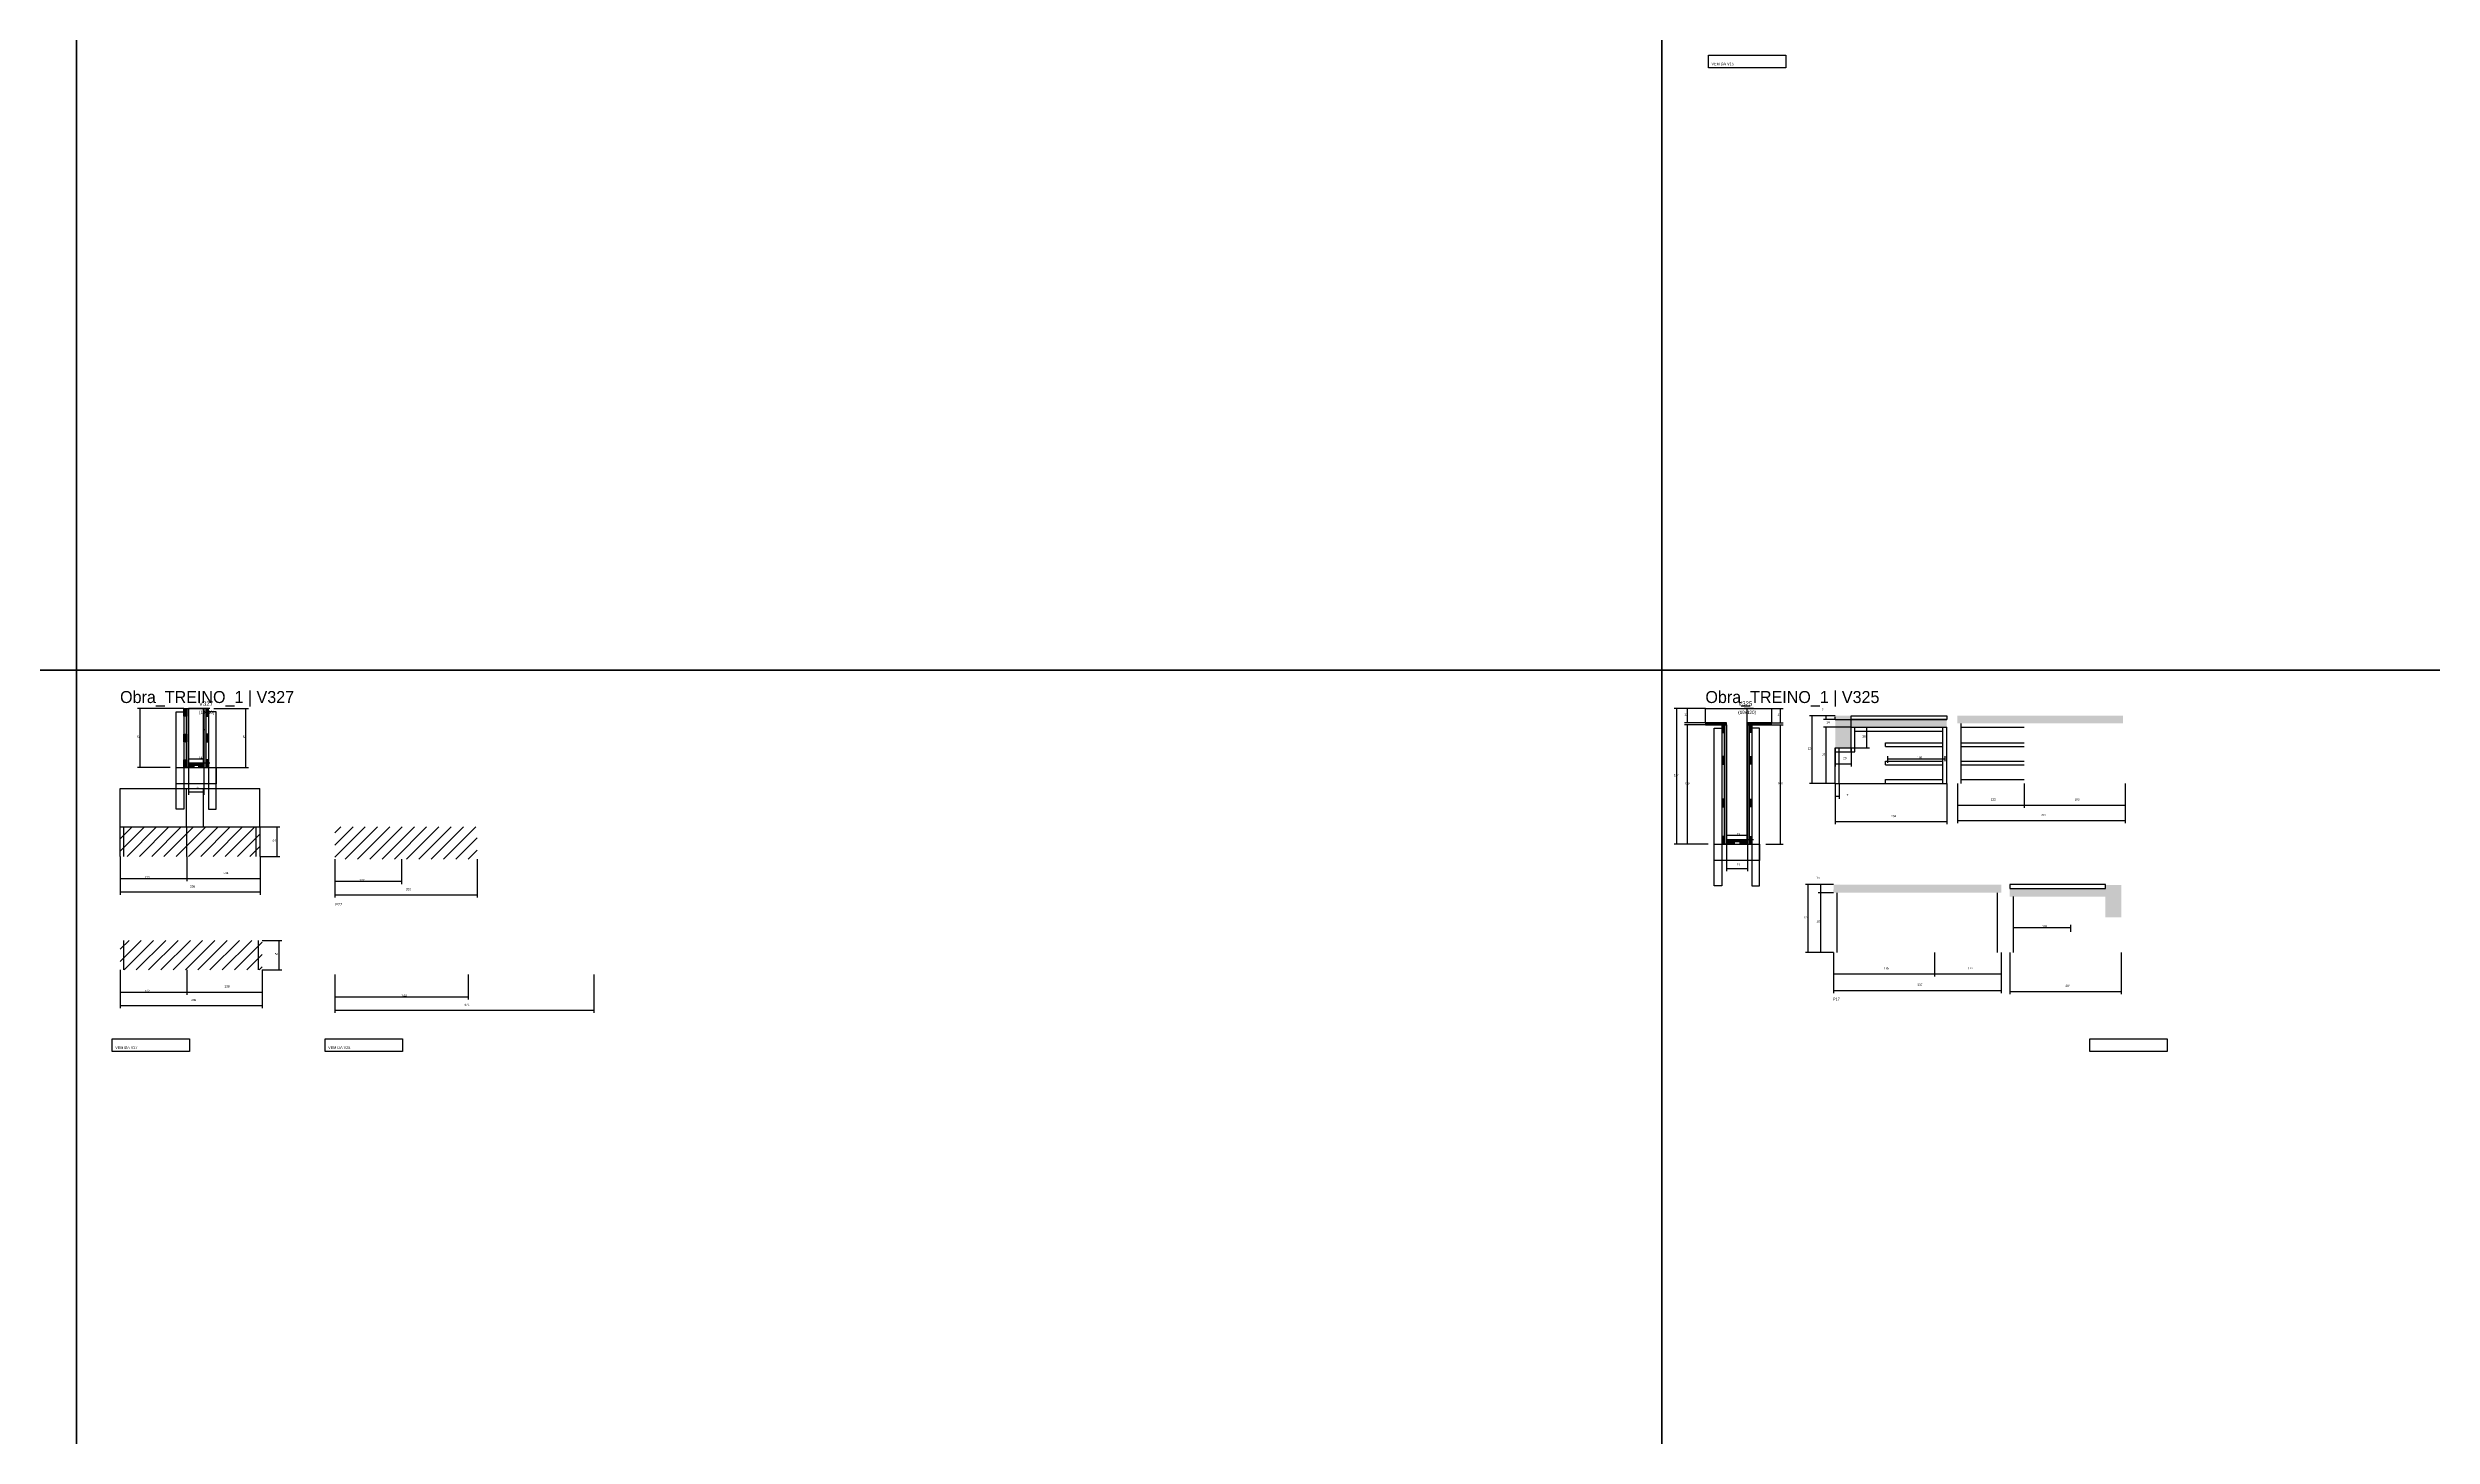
# Model space of a CAD drawing. Header units: metres. Extents: x -41 to 34840, y -36000 to 1848.
# Drawn here: x 8648 to 13010, y -3202 to -661 of the extents above; entities that cross this region are included whole.
import ezdxf

# ---------------------------------------------------------------- set-up
doc = ezdxf.new("R2010")
doc.units = ezdxf.units.M
for name, color, linetype in [('CELL_BORDER', 8, 'Continuous'), ('CONCRETO', 251, 'Continuous'), ('COTA', 4, 'Continuous'), ('Cota Seção (2x)', 4, 'Continuous'), ('Hachura', 253, 'Continuous'), ('LABEL_ID', 3, 'Continuous'), ('Madeira', 126, 'Continuous'), ('NOMENCLATURA', 7, 'Continuous'), ('Painéis', 200, 'Continuous'), ('REAPROVEITAMENTO', 251, 'Continuous'), ('SARR_2.2x7', 40, 'Continuous'), ('SARR_3.5x7', 81, 'Continuous'), ('Texto Seção', 7, 'Continuous')]:
    doc.layers.add(name, color=color, linetype=linetype)

msp = doc.modelspace()

# ---------------------------------------------------------------- hatches: boundary and pattern name
at = {"layer": 'COTA'}
h = msp.add_hatch(dxfattribs=at)
h.set_pattern_fill('AR-CONC', scale=0.03)
h.paths.add_polyline_path([(11946.6, -1942.2), (11946.6, -1904.2), (11946.6, -1904.2), (12121.6, -1904.2), (12121.6, -1904.2), (12121.6, -1890.2), (12121.6, -1890.2), (11946.6, -1890.2), (11946.6, -1890.2), (11946.6, -1883.2), (11946.6, -1883.2), (11917.6, -1883.2), (11917.6, -1883.2), (11917.6, -1942.2), (11917.6, -1942.2), (11946.6, -1942.2)])
h = msp.add_hatch(dxfattribs=at)
h.set_pattern_fill('AR-CONC', scale=0.03)
h.paths.add_polyline_path([(12140.9, -1883.2), (12140.9, -1897.2), (12140.9, -1897.2), (12444, -1897.2), (12444, -1897.2), (12443.8, -1883.2), (12443.8, -1883.2), (12140.9, -1883.2)])
h = msp.add_hatch(dxfattribs=at)
h.set_pattern_fill('AR-CONC', scale=0.03)
h.paths.add_polyline_path([(12221.3, -2192.2), (12221.3, -2207.2), (12221.3, -2207.2), (11914.2, -2207.2), (11914.2, -2207.2), (11914.5, -2192.2), (11914.5, -2192.2), (12221.3, -2192.2)])
h = msp.add_hatch(dxfattribs=at)
h.set_pattern_fill('AR-CONC', scale=0.03)
h.paths.add_polyline_path([(12411.6, -2252.2), (12411.6, -2214.2), (12411.6, -2214.2), (12236.7, -2214.2), (12236.7, -2214.2), (12236.7, -2199.2), (12236.7, -2199.2), (12411.6, -2199.2), (12411.6, -2199.2), (12411.6, -2193.2), (12411.6, -2193.2), (12440.6, -2193.2), (12440.6, -2193.2), (12440.6, -2252.2), (12440.6, -2252.2), (12411.6, -2252.2)])
at = {"layer": 'Hachura'}
h = msp.add_hatch(dxfattribs=at)
h.set_pattern_fill('ANSI31', scale=0.5)
h.paths.add_polyline_path([(8901.2, -1884), (8896.8, -1884), (8896.8, -1884), (8896.8, -1870), (8896.8, -1870), (8901.2, -1870), (8901.2, -1870), (8901.2, -1884)])
h = msp.add_hatch(color=8, dxfattribs=at)
h.dxf.hatch_style = 1
h.paths.add_polyline_path([(8905.2, -1870), (8901.2, -1870), (8901.2, -1870), (8901.2, -1978), (8901.2, -1978), (8905.2, -1978), (8905.2, -1978), (8905.2, -1870)])
h = msp.add_hatch(color=8, dxfattribs=at)
h.dxf.hatch_style = 1
h.paths.add_polyline_path([(8937.2, -1870), (8933.2, -1870), (8933.2, -1870), (8933.2, -1978), (8933.2, -1978), (8937.2, -1978), (8937.2, -1978), (8937.2, -1870)])
h = msp.add_hatch(dxfattribs=at)
h.set_pattern_fill('ANSI31', scale=0.5)
h.paths.add_polyline_path([(8937.2, -1884), (8941.6, -1884), (8941.6, -1884), (8941.6, -1870), (8941.6, -1870), (8937.2, -1870), (8937.2, -1870), (8937.2, -1884)])
h = msp.add_hatch(dxfattribs=at)
h.set_pattern_fill('ANSI31', scale=0.5)
h.paths.add_polyline_path([(8901.2, -1931), (8896.8, -1931), (8896.8, -1931), (8896.8, -1917), (8896.8, -1917), (8901.2, -1917), (8901.2, -1917), (8901.2, -1931)])
h = msp.add_hatch(dxfattribs=at)
h.set_pattern_fill('ANSI31', scale=0.5)
h.paths.add_polyline_path([(8937.2, -1931), (8941.6, -1931), (8941.6, -1931), (8941.6, -1917), (8941.6, -1917), (8937.2, -1917), (8937.2, -1917), (8937.2, -1931)])
h = msp.add_hatch(color=8, dxfattribs=at)
h.dxf.hatch_style = 1
h.paths.add_polyline_path([(11718.7, -1900), (11718.7, -1896), (11718.7, -1896), (11680, -1896), (11680, -1896), (11680, -1900), (11680, -1900), (11718.7, -1900)])
h = msp.add_hatch(dxfattribs=at)
h.set_pattern_fill('ANSI31', scale=0.5)
h.paths.add_polyline_path([(11710.3, -1914), (11714.7, -1914), (11714.7, -1914), (11714.7, -1900), (11714.7, -1900), (11710.3, -1900), (11710.3, -1900), (11710.3, -1914)])
h = msp.add_hatch(color=8, dxfattribs=at)
h.dxf.hatch_style = 1
h.paths.add_polyline_path([(11714.7, -1900), (11718.7, -1900), (11718.7, -1900), (11718.7, -2118), (11718.7, -2118), (11714.7, -2118), (11714.7, -2118), (11714.7, -1900)])
h = msp.add_hatch(color=8, dxfattribs=at)
h.dxf.hatch_style = 1
h.paths.add_polyline_path([(11800.6, -1900), (11800.6, -1896), (11800.6, -1896), (11756.7, -1896), (11756.7, -1896), (11756.7, -1900), (11756.7, -1900), (11800.6, -1900)])
h = msp.add_hatch(color=8, dxfattribs=at)
h.dxf.hatch_style = 1
h.paths.add_polyline_path([(11760.7, -1898), (11756.7, -1898), (11756.7, -1898), (11756.7, -2118), (11756.7, -2118), (11760.7, -2118), (11760.7, -2118), (11760.7, -1898)])
h = msp.add_hatch(dxfattribs=at)
h.set_pattern_fill('ANSI31', scale=0.5)
h.paths.add_polyline_path([(11765.1, -1914), (11760.7, -1914), (11760.7, -1914), (11760.7, -1900), (11760.7, -1900), (11765.1, -1900), (11765.1, -1900), (11765.1, -1914)])
h = msp.add_hatch(dxfattribs=at)
h.set_pattern_fill('ANSI31', scale=0.5)
h.paths.add_polyline_path([(11710.3, -1972), (11714.7, -1972), (11714.7, -1972), (11714.7, -1958), (11714.7, -1958), (11710.3, -1958), (11710.3, -1958), (11710.3, -1972)])
h = msp.add_hatch(dxfattribs=at)
h.set_pattern_fill('ANSI31', scale=0.5)
h.paths.add_polyline_path([(11765.1, -1972), (11760.7, -1972), (11760.7, -1972), (11760.7, -1958), (11760.7, -1958), (11765.1, -1958), (11765.1, -1958), (11765.1, -1972)])
h = msp.add_hatch(dxfattribs=at)
h.set_pattern_fill('ANSI31', scale=0.5)
h.paths.add_polyline_path([(8901.2, -1978), (8896.8, -1978), (8896.8, -1978), (8896.8, -1964), (8896.8, -1964), (8901.2, -1964), (8901.2, -1964), (8901.2, -1978)])
h = msp.add_hatch(color=8, dxfattribs=at)
h.dxf.hatch_style = 1
h.paths.add_polyline_path([(8933.2, -1973.6), (8933.2, -1970), (8933.2, -1970), (8905.2, -1970), (8905.2, -1970), (8905.2, -1973.6), (8905.2, -1973.6), (8933.2, -1973.6)])
h = msp.add_hatch(dxfattribs=at)
h.set_pattern_fill('ANSI31', scale=0.5)
h.paths.add_polyline_path([(8905.2, -1978), (8905.2, -1973.6), (8905.2, -1973.6), (8915.2, -1973.6), (8915.2, -1973.6), (8915.2, -1978), (8915.2, -1978), (8905.2, -1978)])
h = msp.add_hatch(dxfattribs=at)
h.set_pattern_fill('ANSI31', scale=0.5)
h.paths.add_polyline_path([(8933.2, -1978), (8933.2, -1973.6), (8933.2, -1973.6), (8923.2, -1973.6), (8923.2, -1973.6), (8923.2, -1978), (8923.2, -1978), (8933.2, -1978)])
h = msp.add_hatch(dxfattribs=at)
h.set_pattern_fill('ANSI31', scale=0.5)
h.paths.add_polyline_path([(8937.2, -1978), (8941.6, -1978), (8941.6, -1978), (8941.6, -1964), (8941.6, -1964), (8937.2, -1964), (8937.2, -1964), (8937.2, -1978)])
h = msp.add_hatch(dxfattribs=at)
h.set_pattern_fill('ANSI31', scale=0.5)
h.paths.add_polyline_path([(11710.3, -2049.7), (11714.7, -2049.7), (11714.7, -2049.7), (11714.7, -2035.7), (11714.7, -2035.7), (11710.3, -2035.7), (11710.3, -2035.7), (11710.3, -2049.7)])
h = msp.add_hatch(dxfattribs=at)
h.set_pattern_fill('ANSI31', scale=0.5)
h.paths.add_polyline_path([(11765.1, -2049.7), (11760.7, -2049.7), (11760.7, -2049.7), (11760.7, -2035.7), (11760.7, -2035.7), (11765.1, -2035.7), (11765.1, -2035.7), (11765.1, -2049.7)])
h = msp.add_hatch(dxfattribs=at)
h.set_pattern_fill('ANSI31', scale=0.5)
h.paths.add_polyline_path([(11710.3, -2118), (11714.7, -2118), (11714.7, -2118), (11714.7, -2104), (11714.7, -2104), (11710.3, -2104), (11710.3, -2104), (11710.3, -2118)])
h = msp.add_hatch(color=8, dxfattribs=at)
h.dxf.hatch_style = 1
h.paths.add_polyline_path([(11756.7, -2113.6), (11756.7, -2110), (11756.7, -2110), (11718.7, -2110), (11718.7, -2110), (11718.7, -2113.6), (11718.7, -2113.6), (11756.7, -2113.6)])
h = msp.add_hatch(dxfattribs=at)
h.set_pattern_fill('ANSI31', scale=0.5)
h.paths.add_polyline_path([(11718.7, -2118), (11718.7, -2113.6), (11718.7, -2113.6), (11732.7, -2113.6), (11732.7, -2113.6), (11732.7, -2118), (11732.7, -2118), (11718.7, -2118)])
h = msp.add_hatch(dxfattribs=at)
h.set_pattern_fill('ANSI31', scale=0.5)
h.paths.add_polyline_path([(11756.7, -2118), (11756.7, -2113.6), (11756.7, -2113.6), (11742.7, -2113.6), (11742.7, -2113.6), (11742.7, -2118), (11742.7, -2118), (11756.7, -2118)])
h = msp.add_hatch(dxfattribs=at)
h.set_pattern_fill('ANSI31', scale=0.5)
h.paths.add_polyline_path([(11765.1, -2118), (11760.7, -2118), (11760.7, -2118), (11760.7, -2104), (11760.7, -2104), (11765.1, -2104), (11765.1, -2104), (11765.1, -2118)])
at = {"layer": 'REAPROVEITAMENTO'}
h = msp.add_hatch(dxfattribs=at)
h.set_pattern_fill('ANSI31', scale=5)
h.paths.add_polyline_path([(9036, -2140.6), (9036, -2086.6), (9036, -2086.6), (8780, -2086.6), (8780, -2086.6), (8780, -2140.6), (8780, -2140.6), (9036, -2140.6)])
h = msp.add_hatch(dxfattribs=at)
h.set_pattern_fill('ANSI31', scale=5)
h.paths.add_polyline_path([(9432.9, -2145.6), (9432.9, -2086.6), (9432.9, -2086.6), (9172.9, -2086.6), (9172.9, -2086.6), (9172.9, -2145.6), (9172.9, -2145.6), (9432.9, -2145.6)])
h = msp.add_hatch(dxfattribs=at)
h.set_pattern_fill('ANSI31', scale=5)
h.paths.add_polyline_path([(9040, -2348.3), (9040, -2294.3), (9040, -2294.3), (8780, -2294.3), (8780, -2294.3), (8780, -2348.3), (8780, -2348.3), (9040, -2348.3)])

# ---------------------------------------------------------------- linework, layer by layer
at = {"layer": 'CELL_BORDER'}
for points in [[(5800, -1800), (8700, -1800), (8700, 0), (5800, 0)], [(8700, -1800), (11600, -1800), (11600, 0), (8700, 0)], [(11600, -1800), (14500, -1800), (14500, 0), (11600, 0)], [(5800, -3600), (8700, -3600), (8700, -1800), (5800, -1800)], [(8700, -3600), (11600, -3600), (11600, -1800), (8700, -1800)], [(11600, -3600), (14500, -3600), (14500, -1800), (11600, -1800)]]:
    msp.add_lwpolyline(points, close=True, dxfattribs=at)
at = {"layer": 'CONCRETO'}
for points in [[(8905.2, -1870), (8905.2, -1870), (8933.2, -1870), (8933.2, -1898), (8933.2, -1898), (8933.2, -1970), (8905.2, -1970), (8905.2, -1870)], [(8905.2, -1970), (8933.2, -1970), (8933.2, -1870), (8905.2, -1870)], [(11680, -1896), (11680, -1870), (11800.6, -1870), (11800.6, -1896), (11756.7, -1896), (11756.7, -2110), (11718.7, -2110), (11718.7, -1896)]]:
    msp.add_lwpolyline(points, close=True, dxfattribs=at)
at = {"layer": 'COTA'}
for p, q in [((8896.8, -1870), (8811.6, -1870)), ((8816.6, -1978), (8816.6, -1870)), ((8951.2, -1870), (9015.1, -1870)), ((9010.1, -1978), (9010.1, -1870)), ((11680, -1870), (11622.7, -1870)), ((11627.7, -2118), (11627.7, -1870)), ((11680, -1870), (11642, -1870)), ((11647, -1896), (11647, -1870)), ((11800.6, -1870), (11822.5, -1870)), ((11817.5, -1896), (11817.5, -1870)), ((11680, -1896), (11642, -1896)), ((11680, -1900), (11642, -1900)), ((11647, -2118), (11647, -1900)), ((11800.6, -1896), (11822.5, -1896)), ((11800.6, -1900), (11822.5, -1900)), ((11817.5, -2118), (11817.5, -1900)), ((11917.6, -1883.2), (11896.2, -1883.2)), ((11917.6, -1890.2), (11896.2, -1890.2)), ((11946.6, -1904.2), (11896.2, -1904.2)), ((11901.2, -1890.2), (11901.2, -1883.2)), ((11901.2, -2007.2), (11901.2, -1904.2)), ((11917.6, -1890.2), (11917.6, -1885.2)), ((11917.6, -1890.2), (11946.6, -1890.2)), ((11946.6, -1904.2), (11946.6, -1885.2)), ((8871.6, -1978), (8811.6, -1978)), ((8905.2, -1978), (8905.2, -2027.7)), ((8933.2, -1978), (8933.2, -2027.7)), ((8956.8, -1978), (9015.1, -1978)), ((8905.2, -2022.7), (8933.2, -2022.7)), ((11917.6, -2007.2), (11896.2, -2007.2)), ((11917.6, -2007.2), (11917.6, -2081.9)), ((11917.6, -2007.2), (11917.6, -2035.4)), ((11917.6, -2030.4), (11924.6, -2030.4)), ((11924.6, -2007.2), (11924.6, -2035.4)), ((12121.6, -2007.2), (12121.6, -2081.9)), ((12140.9, -2007.2), (12140.9, -2051.6)), ((12140.9, -2007.2), (12140.9, -2080)), ((12140.9, -2046.6), (12262.9, -2046.6)), ((12262.9, -2007.2), (12262.9, -2051.6)), ((12262.9, -2007.2), (12262.9, -2051.6)), ((12262.9, -2046.6), (12447.9, -2046.6)), ((12447.9, -2007.2), (12447.9, -2051.6)), ((12447.9, -2007.2), (12447.9, -2080)), ((9036, -2086.6), (9072.1, -2086.6)), ((9067.1, -2140.6), (9067.1, -2086.6)), ((11917.6, -2076.9), (12121.6, -2076.9)), ((12140.9, -2075), (12447.9, -2075)), ((11685.1, -2118), (11622.7, -2118)), ((11685.1, -2118), (11642, -2118)), ((11718.7, -2118), (11718.7, -2167.7)), ((11756.7, -2118), (11756.7, -2167.7)), ((11790.3, -2118), (11822.5, -2118)), ((8780, -2140.6), (8780, -2186.2)), ((8780, -2140.6), (8780, -2210.7)), ((8902, -2140.6), (8902, -2186.2)), ((8902, -2140.6), (8902, -2186.2)), ((9036, -2140.6), (9036, -2186.2)), ((9036, -2140.6), (9036, -2210.7)), ((9036, -2140.6), (9072.1, -2140.6)), ((9172.9, -2145.6), (9172.9, -2191.2)), ((9172.9, -2145.6), (9172.9, -2215.7)), ((9294.9, -2145.6), (9294.9, -2191.2)), ((9432.9, -2145.6), (9432.9, -2215.7)), ((11718.7, -2162.7), (11756.7, -2162.7)), ((8780, -2181.2), (8902, -2181.2)), ((8780, -2205.7), (9036, -2205.7)), ((8902, -2181.2), (9036, -2181.2)), ((9172.9, -2186.2), (9294.9, -2186.2)), ((9172.9, -2210.7), (9432.9, -2210.7)), ((11914.3, -2192.2), (11862.8, -2192.2)), ((11867.8, -2316.2), (11867.8, -2192.2)), ((11914.3, -2192.2), (11886, -2192.2)), ((11914.3, -2207.2), (11886, -2207.2)), ((11914.3, -2207.2), (11886, -2207.2)), ((11891, -2207.2), (11891, -2192.2)), ((11891, -2316.2), (11891, -2207.2)), ((9040, -2294.3), (9076.1, -2294.3)), ((9071.1, -2348.3), (9071.1, -2294.3)), ((8780, -2348.3), (8780, -2393.8)), ((8780, -2348.3), (8780, -2418.4)), ((8902, -2348.3), (8902, -2393.8)), ((8902, -2348.3), (8902, -2393.8)), ((9040, -2348.3), (9040, -2393.8)), ((9040, -2348.3), (9040, -2418.4)), ((9040, -2348.3), (9076.1, -2348.3)), ((11914.3, -2316.2), (11862.8, -2316.2)), ((11914.3, -2316.2), (11886, -2316.2)), ((11914.3, -2316.2), (11914.3, -2360.6)), ((11914.3, -2316.2), (11914.3, -2390.7)), ((12099.3, -2316.2), (12099.3, -2360.6)), ((12099.3, -2316.2), (12099.3, -2360.6)), ((12221.3, -2316.2), (12221.3, -2360.6)), ((12221.3, -2316.2), (12221.3, -2390.7)), ((12236.7, -2316.2), (12236.7, -2392.6)), ((12440.6, -2316.2), (12440.6, -2392.6)), ((8780, -2388.8), (8902, -2388.8)), ((8902, -2388.8), (9040, -2388.8)), ((9172.9, -2356.8), (9172.9, -2402.3)), ((9172.9, -2356.8), (9172.9, -2426.9)), ((9172.9, -2397.3), (9416.9, -2397.3)), ((9416.9, -2356.8), (9416.9, -2402.3)), ((9646.9, -2356.8), (9646.9, -2426.9)), ((11914.3, -2355.6), (12099.3, -2355.6)), ((11914.3, -2385.7), (12221.3, -2385.7)), ((12099.3, -2355.6), (12221.3, -2355.6)), ((12236.7, -2387.6), (12440.6, -2387.6)), ((8780, -2413.4), (9040, -2413.4)), ((9172.9, -2421.9), (9646.9, -2421.9))]:
    msp.add_line(p, q, dxfattribs=at)
at = {"layer": 'Cota Seção (2x)'}
for p, q in [((8944.2, -1870), (8927.7, -1870)), ((8932.7, -1970), (8932.7, -1870)), ((11767.7, -1870), (11751.2, -1870)), ((11756.2, -2110), (11756.2, -1870)), ((11917.6, -1883.2), (11870.2, -1883.2)), ((11875.2, -2007.2), (11875.2, -1883.2)), ((11946.6, -1904.2), (11980.4, -1904.2)), ((11975.4, -1942.2), (11975.4, -1904.2)), ((8905.2, -1978), (8905.2, -1957)), ((8905.2, -1962), (8933.2, -1962)), ((8933.2, -1978), (8933.2, -1957)), ((11917.6, -1942.2), (11917.6, -1976)), ((11946.6, -1942.2), (11980.4, -1942.2)), ((11946.6, -1942.2), (11946.6, -1976)), ((12013.6, -1969.6), (12013.6, -1957)), ((12013.6, -1962), (12118.6, -1962)), ((12118.6, -1966.1), (12118.6, -1957)), ((8944.2, -1970), (8927.7, -1970)), ((11917.6, -1971), (11946.6, -1971)), ((11917.6, -2007.2), (11870.2, -2007.2)), ((11718.7, -2118), (11718.7, -2097)), ((11718.7, -2102), (11756.7, -2102)), ((11767.7, -2110), (11751.2, -2110)), ((11756.7, -2118), (11756.7, -2097)), ((12243.6, -2275.1), (12243.6, -2265.7)), ((12348.6, -2278.6), (12348.6, -2265.7)), ((12243.6, -2270.7), (12348.6, -2270.7))]:
    msp.add_line(p, q, dxfattribs=at)
at = {"layer": 'Madeira'}
for points in [[(8901.2, -1884), (8896.8, -1884), (8896.8, -1870), (8901.2, -1870)], [(8937.2, -1884), (8941.6, -1884), (8941.6, -1870), (8937.2, -1870)], [(8901.2, -1931), (8896.8, -1931), (8896.8, -1917), (8901.2, -1917)], [(8937.2, -1931), (8941.6, -1931), (8941.6, -1917), (8937.2, -1917)], [(11710.3, -1914), (11714.7, -1914), (11714.7, -1900), (11710.3, -1900)], [(11765.1, -1914), (11760.7, -1914), (11760.7, -1900), (11765.1, -1900)], [(11710.3, -1972), (11714.7, -1972), (11714.7, -1958), (11710.3, -1958)], [(11765.1, -1972), (11760.7, -1972), (11760.7, -1958), (11765.1, -1958)], [(8901.2, -1978), (8896.8, -1978), (8896.8, -1964), (8901.2, -1964)], [(8905.2, -1978), (8905.2, -1973.6), (8915.2, -1973.6), (8915.2, -1978)], [(8933.2, -1978), (8933.2, -1973.6), (8923.2, -1973.6), (8923.2, -1978)], [(8937.2, -1978), (8941.6, -1978), (8941.6, -1964), (8937.2, -1964)], [(11710.3, -2049.7), (11714.7, -2049.7), (11714.7, -2035.7), (11710.3, -2035.7)], [(11765.1, -2049.7), (11760.7, -2049.7), (11760.7, -2035.7), (11765.1, -2035.7)], [(11710.3, -2118), (11714.7, -2118), (11714.7, -2104), (11710.3, -2104)], [(11718.7, -2118), (11718.7, -2113.6), (11732.7, -2113.6), (11732.7, -2118)], [(11756.7, -2118), (11756.7, -2113.6), (11742.7, -2113.6), (11742.7, -2118)], [(11765.1, -2118), (11760.7, -2118), (11760.7, -2104), (11765.1, -2104)]]:
    msp.add_lwpolyline(points, close=True, dxfattribs=at)
at = {"layer": 'Painéis'}
for p, q in [((8905.2, -1978), (8905.2, -1870)), ((8933.2, -1978), (8933.2, -1870)), ((11680, -1896), (11718.7, -1896)), ((11756.7, -1896), (11800.6, -1896)), ((11946.6, -1883.2), (12121.6, -1883.2)), ((11946.6, -1890.2), (11946.6, -1883.2)), ((11946.6, -1890.2), (12121.6, -1890.2)), ((11946.6, -1904.2), (12121.6, -1904.2)), ((11946.6, -1942.2), (11946.6, -1904.2)), ((12121.6, -2007.2), (12121.6, -1904.2)), ((11917.6, -1942.2), (11946.6, -1942.2)), ((11917.6, -2007.2), (11917.6, -1942.2)), ((8905.2, -1970), (8933.2, -1970)), ((8905.2, -1973.6), (8905.2, -1970)), ((8933.2, -1973.6), (8933.2, -1970)), ((8780, -2016.6), (8901.7, -2016.6)), ((8780, -2086.6), (8780, -2016.6)), ((8901.7, -2086.6), (8901.7, -2016.6)), ((8901.7, -2016.6), (8932.7, -2016.6)), ((8901.7, -2086.6), (8901.7, -2016.6)), ((8932.7, -2086.6), (8932.7, -2016.6)), ((8932.7, -2016.6), (9035.7, -2016.6)), ((8932.7, -2086.6), (8932.7, -2016.6)), ((9035.7, -2086.6), (9035.7, -2016.6)), ((11917.6, -2007.2), (12121.6, -2007.2)), ((8780, -2086.6), (9036, -2086.6)), ((8780, -2140.6), (8780, -2086.6)), ((8780, -2086.6), (8901.7, -2086.6)), ((8901.7, -2086.6), (8932.7, -2086.6)), ((8902, -2140.6), (8902, -2086.6)), ((8932.7, -2086.6), (9035.7, -2086.6)), ((9036, -2140.6), (9036, -2086.6))]:
    msp.add_line(p, q, dxfattribs=at)
for points in [[(8901.2, -1870), (8905.2, -1870), (8905.2, -1978), (8901.2, -1978)], [(8937.2, -1870), (8933.2, -1870), (8933.2, -1978), (8937.2, -1978)], [(11718.7, -1900), (11718.7, -1896), (11680, -1896), (11680, -1900)], [(11714.7, -1900), (11718.7, -1900), (11718.7, -2118), (11714.7, -2118)], [(11800.6, -1900), (11800.6, -1896), (11756.7, -1896), (11756.7, -1900)], [(11760.7, -1900), (11756.7, -1900), (11756.7, -2118), (11760.7, -2118)], [(12121.6, -1890.2), (11946.6, -1890.2), (11946.6, -1883.2), (12121.6, -1883.2)], [(8933.2, -1973.6), (8933.2, -1970), (8905.2, -1970), (8905.2, -1973.6)], [(11756.7, -2113.6), (11756.7, -2110), (11718.7, -2110), (11718.7, -2113.6)], [(12236.7, -2199.2), (12411.6, -2199.2), (12411.6, -2192.2), (12236.7, -2192.2)]]:
    msp.add_lwpolyline(points, close=True, dxfattribs=at)
at = {"layer": 'SARR_2.2x7'}
for p, q in [((11953.6, -1949.2), (11953.6, -1904.2)), ((11953.6, -1911.2), (12114.6, -1911.2)), ((12114.6, -2007.2), (12114.6, -1904.2)), ((12147.8, -2007.2), (12147.8, -1897.2)), ((12147.8, -1904.2), (12262.9, -1904.2)), ((11917.6, -1949.2), (11946.6, -1949.2)), ((11924.6, -2007.2), (11924.6, -1942.2)), ((11946.6, -1949.2), (11946.6, -1942.2)), ((11946.6, -1949.2), (11953.6, -1949.2)), ((12009.6, -1932.8), (12114.6, -1932.8)), ((12009.6, -1939.8), (12009.6, -1932.8)), ((12009.6, -1939.8), (12114.6, -1939.8)), ((12147.8, -1932.8), (12262.9, -1932.8)), ((12147.8, -1939.8), (12262.9, -1939.8)), ((12009.6, -1966.1), (12114.6, -1966.1)), ((12009.6, -1973.1), (12009.6, -1966.1)), ((12009.6, -1973.1), (12114.6, -1973.1)), ((12009.6, -2000.2), (12114.6, -2000.2)), ((12009.6, -2007.2), (12009.6, -2000.2)), ((12147.8, -1966.1), (12262.9, -1966.1)), ((12147.8, -1973.1), (12262.9, -1973.1)), ((12147.8, -2000.2), (12262.9, -2000.2)), ((8787, -2140.6), (8787, -2086.6)), ((9029, -2140.6), (9029, -2086.6)), ((11920.8, -2316.2), (11920.8, -2207.2)), ((12214.4, -2316.2), (12214.4, -2207.2)), ((12243.6, -2316.2), (12243.6, -2214.2)), ((8787, -2348.3), (8787, -2294.3)), ((9033, -2348.3), (9033, -2294.3))]:
    msp.add_line(p, q, dxfattribs=at)
at = {"layer": 'SARR_3.5x7'}
for points in [[(8882.8, -1876), (8896.8, -1876), (8896.8, -2054.4), (8882.8, -2054.4)], [(8955.6, -1876), (8941.6, -1876), (8941.6, -2054.4), (8955.6, -2054.4)], [(11696.3, -1906), (11710.3, -1906), (11710.3, -2194.4), (11696.3, -2194.4)], [(11779.1, -1906), (11765.1, -1906), (11765.1, -2194.4), (11779.1, -2194.4)], [(8882.8, -1978), (8955.6, -1978), (8955.6, -2008), (8882.8, -2008)], [(11696.3, -2118), (11779.1, -2118), (11779.1, -2148), (11696.3, -2148)]]:
    msp.add_lwpolyline(points, close=True, dxfattribs=at)
at = {"layer": 'Texto Seção'}
for points in [[(11685.7, -674.5), (11827.1, -674.5), (11827.1, -697.7), (11685.7, -697.7)], [(8765.7, -2474.5), (8907.1, -2474.5), (8907.1, -2497.7), (8765.7, -2497.7)], [(9155.1, -2474.5), (9296.6, -2474.5), (9296.6, -2497.7), (9155.1, -2497.7)], [(12383, -2474.5), (12524.4, -2474.5), (12524.4, -2497.7), (12383, -2497.7)]]:
    msp.add_lwpolyline(points, close=True, dxfattribs=at)

# ---------------------------------------------------------------- texts
at = {"layer": 'COTA'}
for s, p in [('7', (11893.1, -1874.3)), ('13', (11641.5, -1883)), ('13', (11812, -1883)), ('14', (11901.2, -1897.2)), ('54', (8811.1, -1924)), ('54', (9004.6, -1924)), ('103', (11892.9, -1955.7)), ('124', (11622.2, -1994)), ('109', (11641.5, -2009)), ('109', (11812, -2009)), ('14', (8919.2, -2017.2)), ('7', (11938.4, -2030.4)), ('122', (12201.9, -2038.5)), ('185', (12355.4, -2038.4)), ('204', (12019.6, -2068.8)), ('307', (12294.4, -2066.8)), ('54', (9059, -2113.6)), ('122', (8825, -2181.2)), ('134', (8969, -2172.9)), ('19', (11737.7, -2157.2)), ('15', (11882.9, -2181.5)), ('256', (8908, -2197.6)), ('122', (9217.9, -2186.2)), ('260', (9302.9, -2202.6)), ('124', (11859.8, -2254.2)), ('109', (11882.8, -2261.7)), ('54', (9063, -2321.3)), ('185', (12006.8, -2347.4)), ('122', (12160.3, -2347.5)), ('122', (8825, -2388.8)), ('138', (8971, -2380.6)), ('244', (9294.9, -2397.3)), ('307', (12067.8, -2377.5)), ('204', (12338.6, -2379.5)), ('260', (8910, -2405.3)), ('474', (9409.9, -2413.8))]:
    msp.add_text(s, height=4, dxfattribs=at).set_placement(p)
at = {"layer": 'Cota Seção (2x)'}
for s, p in [('50', (8932.7, -1910)), ('120', (11756.2, -1912)), ('38', (11967.2, -1923.2)), ('14', (8924.2, -1962)), ('124', (11867.1, -1945.2)), ('29', (11932.1, -1962.9)), ('105', (12067.3, -1962)), ('19', (11737.7, -2102)), ('105', (12296, -2270.7))]:
    msp.add_text(s, height=4, dxfattribs=at).set_placement(p)
at = {"layer": 'LABEL_ID'}
for s, p in [('Obra_TREINO_1 | V327', (8780, -1860)), ('Obra_TREINO_1 | V325', (11680, -1860))]:
    msp.add_text(s, height=22, dxfattribs=at).set_placement(p)
at = {"layer": 'NOMENCLATURA'}
for s, p in [('P27', (9173.9, -2231)), ('P17', (11913.5, -2404.3))]:
    msp.add_text(s, height=5, dxfattribs=at).set_placement(p)
at = {"layer": 'Texto Seção'}
for s, height, p in [('VEM DA V15', 5, (11691.2, -693)), ('V327', 8, (8924.2, -1865)), ('(19x50)', 6, (8924.2, -1880)), ('V325', 8, (11739.9, -1865)), ('(19x120)', 6, (11739.9, -1880)), ('VEM DA V27', 5, (8771.2, -2492.9)), ('VEM DA V28', 5, (9160.6, -2492.9))]:
    msp.add_text(s, height=height, dxfattribs=at).set_placement(p)

doc.saveas('drawing.dxf')
